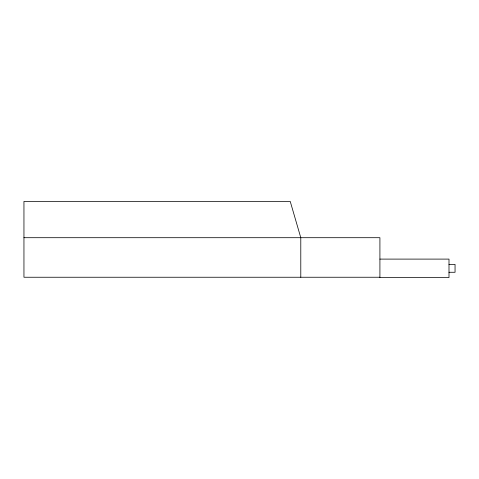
<?xml version="1.0" encoding="UTF-8"?>
<svg xmlns="http://www.w3.org/2000/svg" width="479" height="479" viewBox="0 0 479 479"><rect width="100%" height="100%" fill="white"/><g stroke="black" fill="none" stroke-linecap="round" stroke-linejoin="round"><path stroke-width="0.72" d="M23.95 237.698L379.913 237.698L379.913 277.563L448.997 277.563L448.997 259.103L379.913 259.103M448.997 264.39L455.05 264.39L455.05 272.276L448.997 272.276M379.913 277.245L23.95 277.245L23.95 201.437L290.238 201.437L300.788 237.698L300.788 277.245"/></g></svg>
